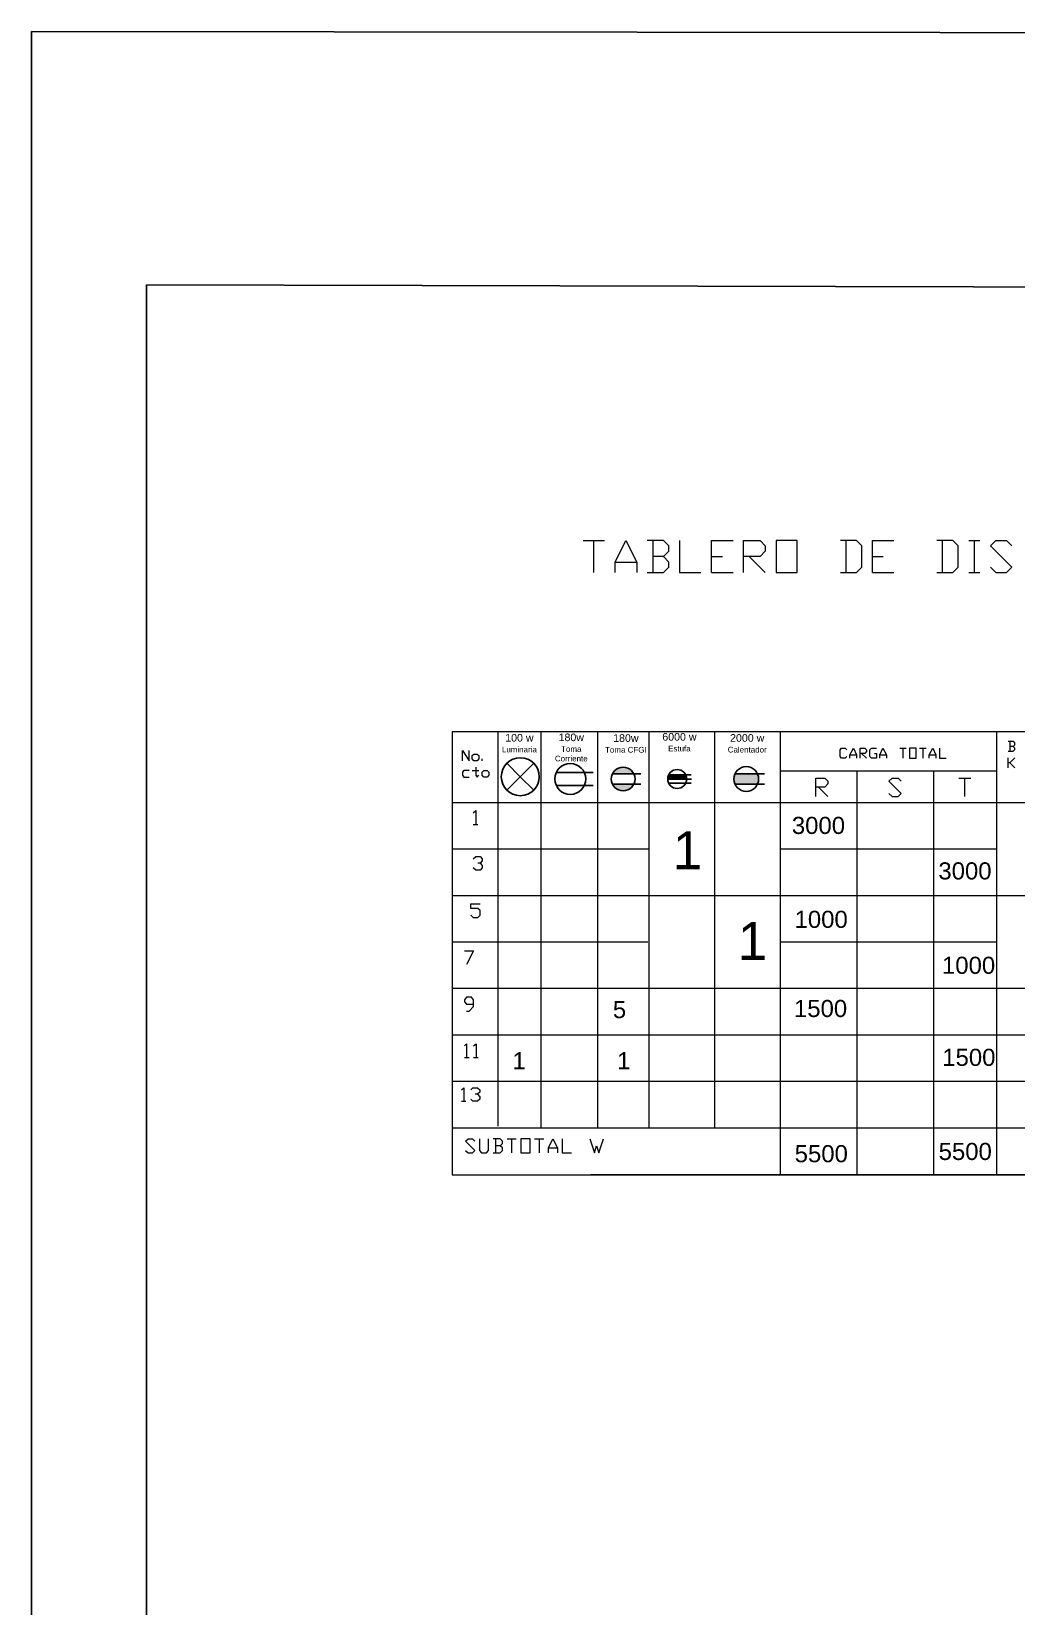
# Model space of a CAD drawing. Header units: metres. Extents: x 0 to 175, y -70 to 21.
# Drawn here: x 17.23 to 22.41, y 12.55 to 20.84 of the extents above; entities that cross this region are included whole.
import ezdxf

# ---------------------------------------------------------------- set-up
doc = ezdxf.new("R2010")
doc.units = ezdxf.units.M
doc.header["$LTSCALE"] = 0.5
for name, color, linetype in [('CUADRO', 7, 'Continuous'), ('ENCHUFES', 5, 'Continuous'), ('LUMINARIA', 1, 'Continuous'), ('TABLERO', 7, 'Continuous')]:
    doc.layers.add(name, color=color, linetype=linetype)
doc.styles.get("Standard").update_dxf_attribs({"font": 'arial.ttf'})

# ---------------------------------------------------------------- blocks, each defined once
blk = doc.blocks.new('Tomacorriente')
at = {"layer": 'ENCHUFES'}
for p, q in [((0.0563, 0.0263), (-0.0563, 0.0263)), ((0.0563, 0.0263), (0.0923, 0.0263)), ((-0.0563, -0.0263), (0.0563, -0.0263)), ((0.0563, -0.0263), (0.0923, -0.0263))]:
    blk.add_line(p, q, dxfattribs=at)
blk.add_circle((0, 0), 0.0621, dxfattribs=at)
blk = doc.blocks.new('Toma corriente CFGI 1 Fase')
at = {"layer": 'ENCHUFES', "lineweight": 40}
h = blk.add_hatch(color=256, dxfattribs=at)
h.dxf.hatch_style = 1
h.paths.add_polyline_path([(-0.0453, 0.0211), (0.0453, 0.0211, 0.63707)])
h.paths.add_polyline_path([(0.0453, -0.0211), (-0.0453, -0.0211, 0.63707)])
at = {"layer": 'ENCHUFES'}
for p, q in [((-0.0453, 0.0211), (0.0743, 0.0211)), ((-0.0453, -0.0211), (0.0743, -0.0211))]:
    blk.add_line(p, q, dxfattribs=at)
blk.add_circle((0, 0), 0.05, dxfattribs=at)
blk = doc.blocks.new('Tomacorriente de dos fases con neutro (208V)')
at = {"layer": 'ENCHUFES', "lineweight": 100}
h = blk.add_hatch(color=256, dxfattribs=at)
h.dxf.hatch_style = 1
h.paths.add_polyline_path([(0.0453, 0.0211), (-0.0453, 0.0211, 0.109518), (-0.05, 0), (0.05, 0, 0.109518)])
at = {"layer": 'ENCHUFES'}
for p, q in [((-0.05, 0), (0.0751, 0)), ((-0.0453, 0.0211), (0.0743, 0.0211)), ((-0.0453, -0.0211), (0.0743, -0.0211))]:
    blk.add_line(p, q, dxfattribs=at)
blk.add_circle((0, 0), 0.05, dxfattribs=at)
blk = doc.blocks.new('Lampara')
at = {"layer": 'LUMINARIA'}
for q in [(-0.0707, 0.0707), (-0.0707, -0.0707), (0.0707, 0.0707), (0.0707, -0.0707)]:
    blk.add_line((0, 0), q, dxfattribs=at)
blk.add_circle((0, 0), 0.1, dxfattribs=at)
blk = doc.blocks.new('Tomacorriente de dos fases sin neutro (208v)')
at = {"layer": 'ENCHUFES'}
h = blk.add_hatch(color=256, dxfattribs=at)
h.dxf.hatch_style = 1
h.paths.add_polyline_path([(0.05, 0, 0.109518), (0.0453, 0.0211), (-0.0453, 0.0211, 0.109518), (-0.05, 0, 0.109518), (-0.0453, -0.0211), (0.0453, -0.0211, 0.109518)], flags=17)
h.paths.add_polyline_path([(0.0453, 0.0211), (-0.0453, 0.0211, 0.109518), (-0.05, 0, 0.109518), (-0.0453, -0.0211), (0.0453, -0.0211, 0.109518), (0.05, 0, 0.109518)], flags=17)
h = blk.add_hatch(color=256, dxfattribs=at)
h.dxf.hatch_style = 1
h.paths.add_polyline_path([(0.05, 0, 0.109518), (0.0453, 0.0211), (-0.0453, 0.0211, 0.109518), (-0.05, 0, 0.109518), (-0.0453, -0.0211), (0.0453, -0.0211, 0.109518)])
for p, q in [((-0.0453, 0.0211), (0.0743, 0.0211)), ((-0.0453, -0.0211), (0.0743, -0.0211))]:
    blk.add_line(p, q, dxfattribs=at)
blk.add_circle((0, 0), 0.05, dxfattribs=at)

msp = doc.modelspace()

# ---------------------------------------------------------------- linework, layer by layer
at = {"layer": 'CUADRO'}
for points in [[(17.2262, 20.8448), (60.2354, 20.7976), (60.2354, -0.8382), (17.2262, -0.791)], [(17.8305, 19.5112), (37.4116, 19.464), (37.4116, -0.0475), (17.8305, -0.0003)]]:
    msp.add_lwpolyline(points, close=True, dxfattribs=at)
at = {"layer": 'TABLERO', "color": 7, "linetype": 'Continuous', "lineweight": 18, "true_color": 0x000007}
for p, q in [((20.1286, 18.1648), (20.2404, 18.1648)), ((20.1836, 18.1648), (20.1836, 17.9963)), ((20.495, 18.1648), (20.495, 17.9963)), ((21.5099, 18.1648), (21.5099, 17.9963)), ((22.0173, 18.1648), (22.0173, 17.9963)), ((22.1584, 18.1648), (22.2152, 18.1648)), ((22.1858, 18.1648), (22.1858, 17.9963)), ((20.8046, 18.0806), (20.8614, 18.0806)), ((21.0024, 18.0806), (21.0867, 17.9963)), ((21.6509, 18.0806), (21.7077, 18.0806)), ((20.2971, 18.0512), (20.4107, 18.0512)), ((20.8046, 17.9963), (20.9182, 17.9963)), ((21.6509, 17.9963), (21.7627, 17.9963)), ((22.1584, 17.9963), (22.2152, 17.9963)), ((19.6804, 17.1573), (19.6804, 15.0799)), ((19.9057, 17.1573), (19.9057, 15.0707)), ((20.2038, 17.1573), (20.2038, 15.0707)), ((20.4736, 17.1573), (20.4736, 15.0707)), ((20.8203, 17.1573), (20.8203, 15.0707)), ((21.1658, 17.1573), (21.1658, 14.8253)), ((21.1658, 17.1573), (21.1658, 15.0707)), ((22.304, 17.1573), (22.304, 14.8253)), ((22.3729, 17.106), (22.3729, 17.0547)), ((19.598, 17.0052), (19.598, 17.0144)), ((21.5322, 17.0364), (21.567, 17.0364)), ((21.5926, 17.0437), (21.6201, 17.0181)), ((21.6897, 17.0364), (21.7245, 17.0364)), ((21.7941, 17.0712), (21.8289, 17.0712)), ((21.8106, 17.0712), (21.8106, 17.0181)), ((21.8985, 17.0712), (21.9333, 17.0712)), ((21.915, 17.0712), (21.915, 17.0181)), ((21.9498, 17.0364), (21.9846, 17.0364)), ((22.3655, 16.9668), (22.3655, 17.0199)), ((19.5449, 16.9539), (19.5797, 16.9539)), ((21.1658, 16.9521), (22.304, 16.9521)), ((21.5688, 16.9521), (21.5688, 14.8253)), ((21.9718, 16.9521), (21.9718, 14.8253)), ((22.304, 16.9521), (22.304, 14.8253)), ((22.3729, 16.9942), (22.4003, 16.9668)), ((21.3673, 16.866), (21.4168, 16.8165)), ((22.1047, 16.9136), (22.1688, 16.9136)), ((22.1359, 16.9136), (22.1359, 16.8165)), ((22.6113, 16.7836), (19.4386, 16.7836)), ((19.5504, 16.67), (19.5742, 16.67)), ((20.4702, 16.5399), (19.4386, 16.5399)), ((22.304, 16.5399), (21.1658, 16.5399)), ((21.4843, 16.2944), (19.4386, 16.2944)), ((22.6185, 16.2944), (21.1658, 16.2944)), ((20.4697, 16.049), (19.4386, 16.049)), ((22.304, 16.049), (21.1658, 16.049)), ((22.6185, 15.8053), (19.4386, 15.8053)), ((22.6146, 15.5599), (19.4386, 15.5599)), ((19.5046, 15.4426), (19.5284, 15.4426)), ((19.5522, 15.4426), (19.576, 15.4426)), ((22.6185, 15.3162), (19.4386, 15.3162)), ((19.4881, 15.2118), (19.5119, 15.2118)), ((22.6185, 15.0707), (19.4386, 15.0707)), ((19.6676, 15.0139), (19.6676, 14.9407)), ((19.728, 15.0139), (19.7757, 15.0139)), ((19.7519, 15.0139), (19.7519, 14.9407)), ((19.8728, 15.0139), (19.9222, 15.0139)), ((19.8966, 15.0139), (19.8966, 14.9407)), ((19.946, 14.9663), (19.9937, 14.9663)), ((22.6023, 14.8253), (20.1695, 14.8253))]:
    msp.add_line(p, q, dxfattribs=at)
for points in [[(20.2971, 17.9963), (20.2971, 18.0512), (20.3539, 18.1648), (20.4107, 18.0512), (20.4107, 17.9963)], [(20.5518, 18.0806), (20.5793, 18.108), (20.5793, 18.1373), (20.5518, 18.1648), (20.4657, 18.1648)], [(20.636, 18.1648), (20.636, 17.9963), (20.7478, 17.9963)], [(20.8046, 17.9963), (20.8046, 18.1648), (20.9182, 18.1648)], [(20.9731, 17.9963), (20.9731, 18.1648), (21.0592, 18.1648), (21.0867, 18.1373), (21.0867, 18.108), (21.0592, 18.0806), (20.9731, 18.0806)], [(21.4824, 17.9963), (21.5667, 17.9963), (21.5941, 18.0238), (21.5941, 18.1373), (21.5667, 18.1648), (21.4824, 18.1648)], [(21.6509, 17.9963), (21.6509, 18.1648), (21.7627, 18.1648)], [(21.9898, 17.9963), (22.0741, 17.9963), (22.1016, 18.0238), (22.1016, 18.1373), (22.0741, 18.1648), (21.9898, 18.1648)], [(22.2719, 18.0238), (22.2994, 17.9963), (22.3562, 17.9963), (22.3837, 18.0238), (22.2719, 18.1373), (22.2994, 18.1648), (22.3562, 18.1648), (22.3837, 18.1373)], [(20.4657, 17.9963), (20.5518, 17.9963), (20.5793, 18.0238), (20.5793, 18.0512), (20.5518, 18.0806), (20.495, 18.0806)], [(22.3912, 17.0803), (22.4003, 17.0895), (22.4003, 17.0987), (22.3912, 17.106), (22.3655, 17.106)], [(19.4936, 17.0052), (19.4936, 17.0584), (19.5284, 17.0052), (19.5284, 17.0584)], [(21.5157, 17.0272), (21.5065, 17.0181), (21.4882, 17.0181), (21.4809, 17.0272), (21.4809, 17.062), (21.4882, 17.0712), (21.5065, 17.0712), (21.5157, 17.062)], [(21.5322, 17.0181), (21.5322, 17.0364), (21.5505, 17.0712), (21.567, 17.0364), (21.567, 17.0181)], [(21.5853, 17.0181), (21.5853, 17.0712), (21.6109, 17.0712), (21.6201, 17.062), (21.6201, 17.0529), (21.6109, 17.0437), (21.5853, 17.0437)], [(21.6622, 17.0437), (21.6714, 17.0437), (21.6714, 17.0181), (21.6457, 17.0181), (21.6366, 17.0272), (21.6366, 17.062), (21.6457, 17.0712), (21.6714, 17.0712)], [(21.6897, 17.0181), (21.6897, 17.0364), (21.7062, 17.0712), (21.7245, 17.0364), (21.7245, 17.0181)], [(21.9498, 17.0181), (21.9498, 17.0364), (21.9682, 17.0712), (21.9846, 17.0364), (21.9846, 17.0181)], [(22.003, 17.0712), (22.003, 17.0181), (22.0378, 17.0181)], [(22.3655, 17.0547), (22.3912, 17.0547), (22.4003, 17.0638), (22.4003, 17.0712), (22.3912, 17.0803), (22.3729, 17.0803)], [(22.4003, 17.0199), (22.3729, 16.9942), (22.3655, 16.9942)], [(19.5284, 16.9539), (19.5009, 16.9539), (19.4936, 16.9448), (19.4936, 16.9283), (19.5009, 16.9191), (19.5284, 16.9191)], [(19.5632, 16.9704), (19.5632, 16.9283), (19.5705, 16.9191), (19.5797, 16.9283)], [(21.3526, 16.8165), (21.3526, 16.9136), (21.4003, 16.9136), (21.4168, 16.8971), (21.4168, 16.8825), (21.4003, 16.866), (21.3526, 16.866)], [(21.7373, 16.833), (21.7538, 16.8165), (21.7868, 16.8165), (21.8015, 16.833), (21.7373, 16.8971), (21.7538, 16.9136), (21.7868, 16.9136), (21.8015, 16.8971)], [(19.5504, 16.7304), (19.5632, 16.7433), (19.5632, 16.67)], [(19.5504, 16.4886), (19.5632, 16.5015), (19.587, 16.5015), (19.598, 16.4886), (19.598, 16.4776), (19.587, 16.4648), (19.5742, 16.4648)], [(19.587, 16.4648), (19.598, 16.4538), (19.598, 16.441), (19.587, 16.4282), (19.5632, 16.4282), (19.5504, 16.441)], [(19.5375, 16.1919), (19.5504, 16.179), (19.5742, 16.179), (19.587, 16.1919), (19.587, 16.2157), (19.5742, 16.2267), (19.5375, 16.2267), (19.5375, 16.2523), (19.587, 16.2523)], [(19.5046, 16.0032), (19.5522, 16.0032), (19.5155, 15.9317)], [(19.5155, 15.6863), (19.5284, 15.6863), (19.5522, 15.7101), (19.5522, 15.7467), (19.5412, 15.7595), (19.5155, 15.7595), (19.5046, 15.7467), (19.5046, 15.7357), (19.5155, 15.7229), (19.5522, 15.7229)], [(19.5046, 15.5031), (19.5155, 15.5141), (19.5155, 15.4426)], [(19.5522, 15.5031), (19.565, 15.5141), (19.565, 15.4426)], [(19.4881, 15.2722), (19.5009, 15.2832), (19.5009, 15.2118)], [(19.5375, 15.2722), (19.5485, 15.2832), (19.5723, 15.2832), (19.5852, 15.2722), (19.5852, 15.2594), (19.5723, 15.2484), (19.5613, 15.2484)], [(19.5723, 15.2484), (19.5852, 15.2356), (19.5852, 15.2228), (19.5723, 15.2118), (19.5485, 15.2118), (19.5375, 15.2228)], [(19.5101, 14.9535), (19.5229, 14.9407), (19.5467, 14.9407), (19.5595, 14.9535), (19.5101, 15.0011), (19.5229, 15.0139), (19.5467, 15.0139), (19.5595, 15.0011)], [(19.5833, 15.0139), (19.5833, 14.9535), (19.5943, 14.9407), (19.62, 14.9407), (19.631, 14.9535), (19.631, 15.0139)], [(19.6914, 14.9773), (19.7042, 14.9901), (19.7042, 15.0011), (19.6914, 15.0139), (19.6548, 15.0139)], [(19.946, 14.9407), (19.946, 14.9663), (19.9699, 15.0139), (19.9937, 14.9663), (19.9937, 14.9407)], [(20.0175, 15.0139), (20.0175, 14.9407), (20.067, 14.9407)], [(20.164, 15.0139), (20.1879, 14.9407), (20.1989, 14.9773), (20.2117, 14.9407), (20.2355, 15.0139)], [(19.6548, 14.9407), (19.6914, 14.9407), (19.7042, 14.9535), (19.7042, 14.9663), (19.6914, 14.9773), (19.6676, 14.9773)]]:
    msp.add_lwpolyline(points, dxfattribs=at)
for points in [[(21.1435, 17.9963), (21.2552, 17.9963), (21.2552, 18.1648), (21.1435, 18.1648)], [(19.4386, 14.8253), (22.6185, 14.8253), (22.6185, 17.1573), (19.4386, 17.1573)], [(19.5705, 17.0052), (19.554, 17.0052), (19.5449, 17.0144), (19.5449, 17.0327), (19.554, 17.04), (19.5705, 17.04), (19.5797, 17.0327), (19.5797, 17.0144)], [(21.8454, 17.0181), (21.8802, 17.0181), (21.8802, 17.0712), (21.8454, 17.0712)], [(19.6236, 16.9191), (19.6053, 16.9191), (19.598, 16.9283), (19.598, 16.9448), (19.6053, 16.9539), (19.6236, 16.9539), (19.6328, 16.9448), (19.6328, 16.9283)], [(19.8013, 14.9407), (19.849, 14.9407), (19.849, 15.0139), (19.8013, 15.0139)]]:
    msp.add_lwpolyline(points, close=True, dxfattribs=at)

# ---------------------------------------------------------------- block references
at = {"layer": 'TABLERO'}
for name, p in [('Lampara', (19.798, 16.921)), ('Tomacorriente de dos fases con neutro (208V)', (20.6233, 16.9088))]:
    msp.add_blockref(name, p, dxfattribs=at)
for name, p, xscale, yscale, zscale in [('Tomacorriente', (20.0609, 16.909), 1.313023706402561, 1.313023706402561, 1.313023706402561), ('Toma corriente CFGI 1 Fase', (20.3389, 16.9088), 1.253129811695345, 1.253129811695345, 1.253129811695345), ('Tomacorriente de dos fases sin neutro (208v)', (20.9868, 16.9088, 2.51), 1.302395928433255, 1.302395928433255, 1.302395928433255)]:
    msp.add_blockref(name, p, dxfattribs=dict(at, xscale=xscale, yscale=yscale, zscale=zscale))

# ---------------------------------------------------------------- texts
at = {"layer": 'TABLERO', "attachment_point": 1}
for s, width, gutter_width, heights, insert, char_height in [('\\pxqc;100 w\\P{\\H0.75x;Luminaria}', 0.225325, 12.5, [0], (19.6804, 17.1458), 0.04), ('\\pxqc;180w\\P{\\H0.75x;Toma Corriente}', 0.225325, 12.5, [0], (19.9535, 17.1482), 0.04), ('\\pxqc;180w\\P{\\H0.75x;Toma CFGI}', 0.225325, 12.5, [0], (20.2407, 17.1445), 0.04), ('\\pxqc;6000 w\\P{\\H0.75x;Estufa}', 0.225325, 12.5, [0], (20.5224, 17.1508), 0.04), ('\\pxqc;2000 w\\P{\\H0.75x;Calentador}', 0.225325, 12.5, [0], (20.8791, 17.145), 0.04), ('3000', 0.090104, 0.4505, [0], (21.2267, 16.7094), 0.0901), ('1', 0.090104, 0.4505, [0], (20.6, 16.634), 0.2), ('3000', 0.090104, 0.4505, [0], (21.9976, 16.47), 0.0901), ('1000', 0.090104, 0.4505, [0], (21.2409, 16.215), 0.0901), ('1', 0.090104, 0.4505, [0], (20.9421, 16.156), 0.2), ('1000', 0.090104, 0.4505, [0], (22.0166, 15.973), 0.0901), ('5', 0.090104, 0.4505, [0], (20.2849, 15.7396), 0.0901), ('1500', 0.090104, 0.4505, [0], (21.2378, 15.7454), 0.0901), ('1', 0.090104, 0.4505, [0], (19.7567, 15.4705), 0.0901), ('1', 0.090104, 0.4505, [0], (20.3073, 15.4705), 0.0901), ('1500', 0.090104, 0.4505, [0], (22.018, 15.4883), 0.0901), ('5500', 0.090104, 0.4505, [0], (21.2416, 14.9809), 0.0901), ('5500', 0.090104, 0.4505, [0.0921], (21.999, 14.9927), 0.0901)]:
    msp.add_mtext_dynamic_manual_height_columns(s, width=width, gutter_width=gutter_width, heights=heights, dxfattribs=dict(at, insert=insert, char_height=char_height))

doc.saveas('drawing.dxf')
